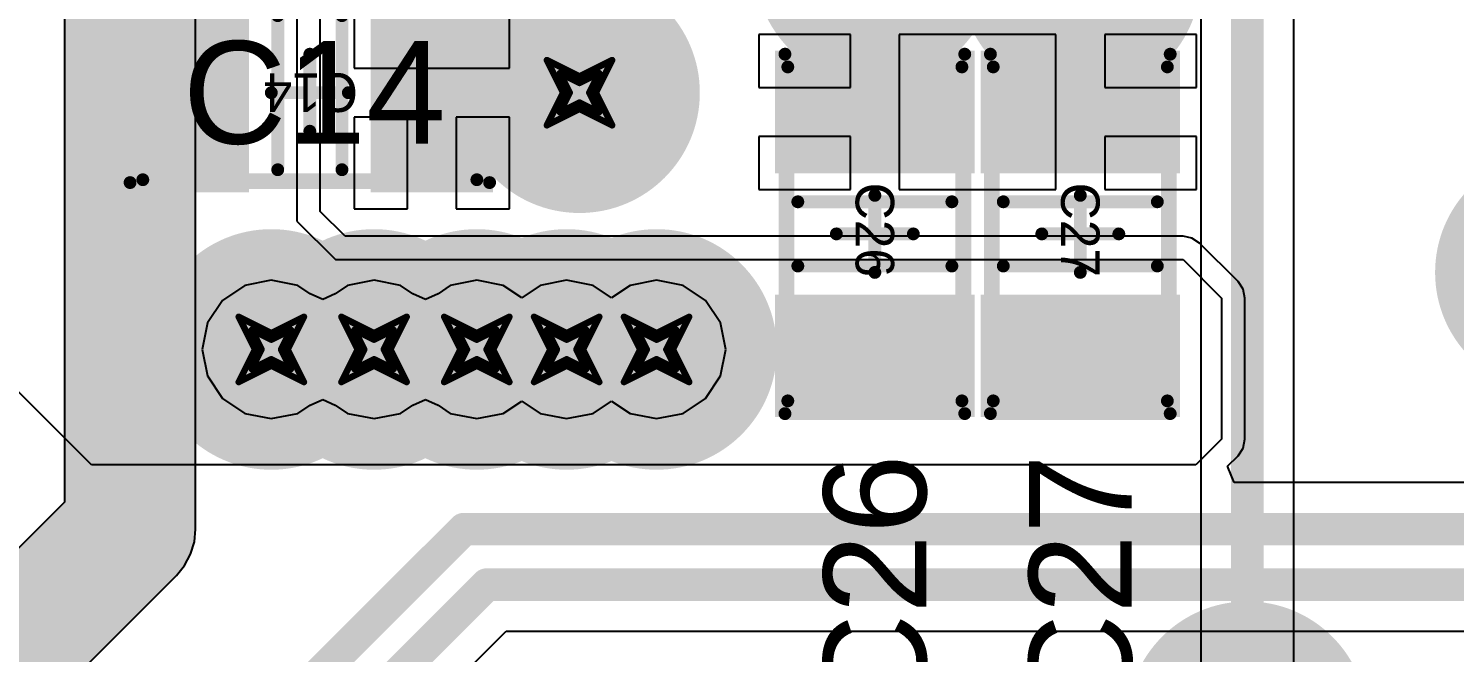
# Model space of a CAD drawing. Header units: millimetres. Extents: x -0.2 to 11.1, y -5.4 to 4.7.
# Drawn here: x 1.1657 to 1.6029, y 1.1 to 1.2913 of the extents above; entities that cross this region are included whole.
import ezdxf

# ---------------------------------------------------------------- set-up
doc = ezdxf.new("R2010")
doc.units = ezdxf.units.MM
doc.header["$MEASUREMENT"] = 0
for name, color, linetype in [('BottomLayer', 5, 'Continuous'), ('DrillDrawing', 1, 'Continuous'), ('InternalPlane1', 76, 'Continuous'), ('InternalPlane2', 16, 'Continuous'), ('Mechanical1', 6, 'Continuous'), ('Mechanical3', 76, 'Continuous'), ('Mechanical5', 56, 'Continuous'), ('TopLayer', 1, 'Continuous'), ('TopOverlay', 2, 'Continuous'), ('TopPaste', 8, 'Continuous'), ('TopSolder', 216, 'Continuous'), ('ViaHoleLayer', 16, 'Continuous')]:
    doc.layers.add(name, color=color, linetype=linetype)
doc.styles.add('Arial', font='arial.ttf', dxfattribs={"height": 0.2})

# ---------------------------------------------------------------- blocks, each defined once
blk = doc.blocks.new('C0805_CER_101')
at = {"layer": 'TopLayer'}
for points in [[(-0.02362, -0.02559), (-0.05118, -0.02559), (-0.05118, 0.02559), (-0.02362, 0.02559)], [(0.02362, 0.02559), (0.05118, 0.02559), (0.05118, -0.02559), (0.02362, -0.02559)]]:
    blk.add_hatch(color=1, dxfattribs=at).paths.add_polyline_path(points)
at = {"layer": 'TopPaste'}
for points in [[(-0.01862, -0.03059), (-0.05618, -0.03059), (-0.05618, 0.03059), (-0.01862, 0.03059)], [(0.01862, 0.03059), (0.05618, 0.03059), (0.05618, -0.03059), (0.01862, -0.03059)]]:
    blk.add_hatch(color=8, dxfattribs=at).paths.add_polyline_path(points)
at = {"layer": 'TopSolder'}
for points in [[(-0.02165, -0.02756), (-0.05315, -0.02756), (-0.05315, 0.02756), (-0.02165, 0.02756)], [(0.02165, 0.02756), (0.05315, 0.02756), (0.05315, -0.02756), (0.02165, -0.02756)]]:
    blk.add_hatch(color=216, dxfattribs=at).paths.add_polyline_path(points)
at = {"layer": 'Mechanical1', "const_width": 0.00394}
for points in [[(-0.05121, -0.02669), (-0.05121, 0.02669)], [(0.05121, 0.02669), (-0.05121, 0.02669)], [(0.05121, -0.02669), (0.05121, 0.02669)], [(0.05121, -0.02669), (-0.05121, -0.02669)]]:
    blk.add_lwpolyline(points, dxfattribs=at)
at = {"layer": 'Mechanical1', "const_width": 0.00197}
for points in [[(-0.05219, 0.02669, 1), (-0.05023, 0.02669, 1)], [(-0.05219, 0.02669, 1), (-0.05023, 0.02669, 1)], [(0.05023, 0.02669, 1), (0.05219, 0.02669, 1)], [(0.05023, 0.02669, 1), (0.05219, 0.02669, 1)], [(-0.05219, -0.02669, 1), (-0.05023, -0.02669, 1)], [(-0.05219, -0.02669, 1), (-0.05023, -0.02669, 1)], [(0.05023, -0.02669, 1), (0.05219, -0.02669, 1)], [(0.05023, -0.02669, 1), (0.05219, -0.02669, 1)]]:
    blk.add_lwpolyline(points, format="xyb", close=True, dxfattribs=at)
at = {"layer": 'Mechanical3', "const_width": 0.00394}
for points in [[(0.05512, 0.02756), (-0.05512, 0.02756)], [(-0.05512, -0.02756), (-0.05512, 0.02756)], [(0.05512, -0.02756), (0.05512, 0.02756)], [(0, -0.01181), (0, 0.01181)], [(0.01181, 0), (-0.01181, 0)], [(0.05512, -0.02756), (-0.05512, -0.02756)]]:
    blk.add_lwpolyline(points, dxfattribs=at)
at = {"layer": 'Mechanical3', "const_width": 0.00197}
for points in [[(-0.0561, 0.02756, 1), (-0.05413, 0.02756, 1)], [(-0.0561, 0.02756, 1), (-0.05413, 0.02756, 1)], [(0.05413, 0.02756, 1), (0.0561, 0.02756, 1)], [(0.05413, 0.02756, 1), (0.0561, 0.02756, 1)], [(-0.00098, 0.01181, 1), (0.00098, 0.01181, 1)], [(-0.0128, 0, 1), (-0.01083, 0, 1)], [(0.01083, 0, 1), (0.0128, 0, 1)], [(-0.00098, -0.01181, 1), (0.00098, -0.01181, 1)], [(-0.0561, -0.02756, 1), (-0.05413, -0.02756, 1)], [(-0.0561, -0.02756, 1), (-0.05413, -0.02756, 1)], [(0.05413, -0.02756, 1), (0.0561, -0.02756, 1)], [(0.05413, -0.02756, 1), (0.0561, -0.02756, 1)]]:
    blk.add_lwpolyline(points, format="xyb", close=True, dxfattribs=at)
at = {"layer": 'Mechanical5', "const_width": 0.00394}
for points in [[(0.05512, 0.02756), (-0.05512, 0.02756)], [(-0.05512, -0.02756), (-0.05512, 0.02756)], [(0.05512, -0.02756), (0.05512, 0.02756)], [(0.05512, -0.02756), (-0.05512, -0.02756)]]:
    blk.add_lwpolyline(points, dxfattribs=at)
at = {"layer": 'Mechanical5', "const_width": 0.00197}
for points in [[(-0.0561, 0.02756, 1), (-0.05413, 0.02756, 1)], [(-0.0561, 0.02756, 1), (-0.05413, 0.02756, 1)], [(0.05413, 0.02756, 1), (0.0561, 0.02756, 1)], [(0.05413, 0.02756, 1), (0.0561, 0.02756, 1)], [(-0.0561, -0.02756, 1), (-0.05413, -0.02756, 1)], [(-0.0561, -0.02756, 1), (-0.05413, -0.02756, 1)], [(0.05413, -0.02756, 1), (0.0561, -0.02756, 1)], [(0.05413, -0.02756, 1), (0.0561, -0.02756, 1)]]:
    blk.add_lwpolyline(points, format="xyb", close=True, dxfattribs=at)
at = {"layer": 'TopOverlay', "const_width": 0.00394}
for points in [[(-0.00984, -0.02362), (-0.00984, 0.02362)], [(0.00984, -0.02362), (0.00984, 0.02362)]]:
    blk.add_lwpolyline(points, dxfattribs=at)
at = {"layer": 'TopOverlay', "const_width": 0.00197}
for points in [[(-0.01083, 0.02362, 1), (-0.00886, 0.02362, 1)], [(0.00886, 0.02362, 1), (0.01083, 0.02362, 1)], [(-0.01083, -0.02362, 1), (-0.00886, -0.02362, 1)], [(0.00886, -0.02362, 1), (0.01083, -0.02362, 1)]]:
    blk.add_lwpolyline(points, format="xyb", close=True, dxfattribs=at)
at = {"layer": 'Mechanical5'}
blk.add_text('C27', height=0.011811, dxfattribs=at).set_placement((-0.01574, -0.0059))
blk = doc.blocks.new('C0805_CER_102')
at = {"layer": 'TopLayer'}
for points in [[(-0.02362, -0.02559), (-0.05118, -0.02559), (-0.05118, 0.02559), (-0.02362, 0.02559)], [(0.02362, 0.02559), (0.05118, 0.02559), (0.05118, -0.02559), (0.02362, -0.02559)]]:
    blk.add_hatch(color=1, dxfattribs=at).paths.add_polyline_path(points)
at = {"layer": 'TopPaste'}
for points in [[(-0.01862, -0.03059), (-0.05618, -0.03059), (-0.05618, 0.03059), (-0.01862, 0.03059)], [(0.01862, 0.03059), (0.05618, 0.03059), (0.05618, -0.03059), (0.01862, -0.03059)]]:
    blk.add_hatch(color=8, dxfattribs=at).paths.add_polyline_path(points)
at = {"layer": 'TopSolder'}
for points in [[(-0.02165, -0.02756), (-0.05315, -0.02756), (-0.05315, 0.02756), (-0.02165, 0.02756)], [(0.02165, 0.02756), (0.05315, 0.02756), (0.05315, -0.02756), (0.02165, -0.02756)]]:
    blk.add_hatch(color=216, dxfattribs=at).paths.add_polyline_path(points)
at = {"layer": 'Mechanical1', "const_width": 0.00394}
for points in [[(-0.05121, -0.02669), (-0.05121, 0.02669)], [(0.05121, 0.02669), (-0.05121, 0.02669)], [(0.05121, -0.02669), (0.05121, 0.02669)], [(0.05121, -0.02669), (-0.05121, -0.02669)]]:
    blk.add_lwpolyline(points, dxfattribs=at)
at = {"layer": 'Mechanical1', "const_width": 0.00197}
for points in [[(-0.05219, 0.02669, 1), (-0.05023, 0.02669, 1)], [(-0.05219, 0.02669, 1), (-0.05023, 0.02669, 1)], [(0.05023, 0.02669, 1), (0.05219, 0.02669, 1)], [(0.05023, 0.02669, 1), (0.05219, 0.02669, 1)], [(-0.05219, -0.02669, 1), (-0.05023, -0.02669, 1)], [(-0.05219, -0.02669, 1), (-0.05023, -0.02669, 1)], [(0.05023, -0.02669, 1), (0.05219, -0.02669, 1)], [(0.05023, -0.02669, 1), (0.05219, -0.02669, 1)]]:
    blk.add_lwpolyline(points, format="xyb", close=True, dxfattribs=at)
at = {"layer": 'Mechanical3', "const_width": 0.00394}
for points in [[(0.05512, 0.02756), (-0.05512, 0.02756)], [(-0.05512, -0.02756), (-0.05512, 0.02756)], [(0.05512, -0.02756), (0.05512, 0.02756)], [(0, -0.01181), (0, 0.01181)], [(0.01181, 0), (-0.01181, 0)], [(0.05512, -0.02756), (-0.05512, -0.02756)]]:
    blk.add_lwpolyline(points, dxfattribs=at)
at = {"layer": 'Mechanical3', "const_width": 0.00197}
for points in [[(-0.0561, 0.02756, 1), (-0.05413, 0.02756, 1)], [(-0.0561, 0.02756, 1), (-0.05413, 0.02756, 1)], [(0.05413, 0.02756, 1), (0.0561, 0.02756, 1)], [(0.05413, 0.02756, 1), (0.0561, 0.02756, 1)], [(-0.00098, 0.01181, 1), (0.00098, 0.01181, 1)], [(-0.0128, 0, 1), (-0.01083, 0, 1)], [(0.01083, 0, 1), (0.0128, 0, 1)], [(-0.00098, -0.01181, 1), (0.00098, -0.01181, 1)], [(-0.0561, -0.02756, 1), (-0.05413, -0.02756, 1)], [(-0.0561, -0.02756, 1), (-0.05413, -0.02756, 1)], [(0.05413, -0.02756, 1), (0.0561, -0.02756, 1)], [(0.05413, -0.02756, 1), (0.0561, -0.02756, 1)]]:
    blk.add_lwpolyline(points, format="xyb", close=True, dxfattribs=at)
at = {"layer": 'Mechanical5', "const_width": 0.00394}
for points in [[(0.05512, 0.02756), (-0.05512, 0.02756)], [(-0.05512, -0.02756), (-0.05512, 0.02756)], [(0.05512, -0.02756), (0.05512, 0.02756)], [(0.05512, -0.02756), (-0.05512, -0.02756)]]:
    blk.add_lwpolyline(points, dxfattribs=at)
at = {"layer": 'Mechanical5', "const_width": 0.00197}
for points in [[(-0.0561, 0.02756, 1), (-0.05413, 0.02756, 1)], [(-0.0561, 0.02756, 1), (-0.05413, 0.02756, 1)], [(0.05413, 0.02756, 1), (0.0561, 0.02756, 1)], [(0.05413, 0.02756, 1), (0.0561, 0.02756, 1)], [(-0.0561, -0.02756, 1), (-0.05413, -0.02756, 1)], [(-0.0561, -0.02756, 1), (-0.05413, -0.02756, 1)], [(0.05413, -0.02756, 1), (0.0561, -0.02756, 1)], [(0.05413, -0.02756, 1), (0.0561, -0.02756, 1)]]:
    blk.add_lwpolyline(points, format="xyb", close=True, dxfattribs=at)
at = {"layer": 'TopOverlay', "const_width": 0.00394}
for points in [[(-0.00984, -0.02362), (-0.00984, 0.02362)], [(0.00984, -0.02362), (0.00984, 0.02362)]]:
    blk.add_lwpolyline(points, dxfattribs=at)
at = {"layer": 'TopOverlay', "const_width": 0.00197}
for points in [[(-0.01083, 0.02362, 1), (-0.00886, 0.02362, 1)], [(0.00886, 0.02362, 1), (0.01083, 0.02362, 1)], [(-0.01083, -0.02362, 1), (-0.00886, -0.02362, 1)], [(0.00886, -0.02362, 1), (0.01083, -0.02362, 1)]]:
    blk.add_lwpolyline(points, format="xyb", close=True, dxfattribs=at)
at = {"layer": 'Mechanical5'}
blk.add_text('C26', height=0.011811, dxfattribs=at).set_placement((-0.01574, -0.0059))
blk = doc.blocks.new('C0805_CER_114')
at = {"layer": 'TopLayer'}
for points in [[(-0.02362, -0.02559), (-0.05118, -0.02559), (-0.05118, 0.02559), (-0.02362, 0.02559)], [(0.02362, 0.02559), (0.05118, 0.02559), (0.05118, -0.02559), (0.02362, -0.02559)]]:
    blk.add_hatch(color=1, dxfattribs=at).paths.add_polyline_path(points)
at = {"layer": 'TopPaste'}
for points in [[(-0.01862, -0.03059), (-0.05618, -0.03059), (-0.05618, 0.03059), (-0.01862, 0.03059)], [(0.01862, 0.03059), (0.05618, 0.03059), (0.05618, -0.03059), (0.01862, -0.03059)]]:
    blk.add_hatch(color=8, dxfattribs=at).paths.add_polyline_path(points)
at = {"layer": 'TopSolder'}
for points in [[(-0.02165, -0.02756), (-0.05315, -0.02756), (-0.05315, 0.02756), (-0.02165, 0.02756)], [(0.02165, 0.02756), (0.05315, 0.02756), (0.05315, -0.02756), (0.02165, -0.02756)]]:
    blk.add_hatch(color=216, dxfattribs=at).paths.add_polyline_path(points)
at = {"layer": 'Mechanical1', "const_width": 0.00394}
for points in [[(-0.05121, 0.02669), (-0.05121, -0.02669)], [(0.05121, 0.02669), (-0.05121, 0.02669)], [(0.05121, 0.02669), (0.05121, -0.02669)], [(0.05121, -0.02669), (-0.05121, -0.02669)]]:
    blk.add_lwpolyline(points, dxfattribs=at)
at = {"layer": 'Mechanical1', "const_width": 0.00197}
for points in [[(-0.05219, 0.02669, 1), (-0.05023, 0.02669, 1)], [(-0.05219, 0.02669, 1), (-0.05023, 0.02669, 1)], [(0.05023, 0.02669, 1), (0.05219, 0.02669, 1)], [(0.05023, 0.02669, 1), (0.05219, 0.02669, 1)], [(-0.05219, -0.02669, 1), (-0.05023, -0.02669, 1)], [(-0.05219, -0.02669, 1), (-0.05023, -0.02669, 1)], [(0.05023, -0.02669, 1), (0.05219, -0.02669, 1)], [(0.05023, -0.02669, 1), (0.05219, -0.02669, 1)]]:
    blk.add_lwpolyline(points, format="xyb", close=True, dxfattribs=at)
at = {"layer": 'Mechanical3', "const_width": 0.00394}
for points in [[(0.05512, 0.02756), (-0.05512, 0.02756)], [(-0.05512, 0.02756), (-0.05512, -0.02756)], [(0.05512, 0.02756), (0.05512, -0.02756)], [(0, 0.01181), (0, -0.01181)], [(0.01181, 0), (-0.01181, 0)], [(0.05512, -0.02756), (-0.05512, -0.02756)]]:
    blk.add_lwpolyline(points, dxfattribs=at)
at = {"layer": 'Mechanical3', "const_width": 0.00197}
for points in [[(-0.0561, 0.02756, 1), (-0.05413, 0.02756, 1)], [(-0.0561, 0.02756, 1), (-0.05413, 0.02756, 1)], [(0.05413, 0.02756, 1), (0.0561, 0.02756, 1)], [(0.05413, 0.02756, 1), (0.0561, 0.02756, 1)], [(-0.00098, 0.01181, 1), (0.00098, 0.01181, 1)], [(-0.0128, 0, 1), (-0.01083, 0, 1)], [(0.01083, 0, 1), (0.0128, 0, 1)], [(-0.00098, -0.01181, 1), (0.00098, -0.01181, 1)], [(-0.0561, -0.02756, 1), (-0.05413, -0.02756, 1)], [(-0.0561, -0.02756, 1), (-0.05413, -0.02756, 1)], [(0.05413, -0.02756, 1), (0.0561, -0.02756, 1)], [(0.05413, -0.02756, 1), (0.0561, -0.02756, 1)]]:
    blk.add_lwpolyline(points, format="xyb", close=True, dxfattribs=at)
at = {"layer": 'Mechanical5', "const_width": 0.00394}
for points in [[(0.05512, 0.02756), (-0.05512, 0.02756)], [(-0.05512, 0.02756), (-0.05512, -0.02756)], [(0.05512, 0.02756), (0.05512, -0.02756)], [(0.05512, -0.02756), (-0.05512, -0.02756)]]:
    blk.add_lwpolyline(points, dxfattribs=at)
at = {"layer": 'Mechanical5', "const_width": 0.00197}
for points in [[(-0.0561, 0.02756, 1), (-0.05413, 0.02756, 1)], [(-0.0561, 0.02756, 1), (-0.05413, 0.02756, 1)], [(0.05413, 0.02756, 1), (0.0561, 0.02756, 1)], [(0.05413, 0.02756, 1), (0.0561, 0.02756, 1)], [(-0.0561, -0.02756, 1), (-0.05413, -0.02756, 1)], [(-0.0561, -0.02756, 1), (-0.05413, -0.02756, 1)], [(0.05413, -0.02756, 1), (0.0561, -0.02756, 1)], [(0.05413, -0.02756, 1), (0.0561, -0.02756, 1)]]:
    blk.add_lwpolyline(points, format="xyb", close=True, dxfattribs=at)
at = {"layer": 'TopOverlay', "const_width": 0.00394}
for points in [[(-0.00984, 0.02362), (-0.00984, -0.02362)], [(0.00984, 0.02362), (0.00984, -0.02362)]]:
    blk.add_lwpolyline(points, dxfattribs=at)
at = {"layer": 'TopOverlay', "const_width": 0.00197}
for points in [[(-0.01083, 0.02362, 1), (-0.00886, 0.02362, 1)], [(0.00886, 0.02362, 1), (0.01083, 0.02362, 1)], [(-0.01083, -0.02362, 1), (-0.00886, -0.02362, 1)], [(0.00886, -0.02362, 1), (0.01083, -0.02362, 1)]]:
    blk.add_lwpolyline(points, format="xyb", close=True, dxfattribs=at)
at = {"layer": 'Mechanical5'}
blk.add_text('C14', height=0.011811, dxfattribs=at).set_placement((-0.01476, -0.0059))

msp = doc.modelspace()

# ---------------------------------------------------------------- hatches: boundary and pattern name
at = {"layer": 'BottomLayer'}
h = msp.add_hatch(color=5, dxfattribs=at)
edge = h.paths.add_edge_path()
edge.add_arc((1.33465, 1.27165), 0.01181, 0, 360)
h = msp.add_hatch(color=5, dxfattribs=at)
edge = h.paths.add_edge_path()
edge.add_arc((1.24016, 1.19291), 0.01181, 0, 360)
h = msp.add_hatch(color=5, dxfattribs=at)
edge = h.paths.add_edge_path()
edge.add_arc((1.27165, 1.19291), 0.01181, 0, 360)
h = msp.add_hatch(color=5, dxfattribs=at)
edge = h.paths.add_edge_path()
edge.add_arc((1.30315, 1.19291), 0.01181, 0, 360)
h = msp.add_hatch(color=5, dxfattribs=at)
edge = h.paths.add_edge_path()
edge.add_arc((1.33071, 1.19291), 0.01181, 0, 360)
h = msp.add_hatch(color=5, dxfattribs=at)
edge = h.paths.add_edge_path()
edge.add_arc((1.35827, 1.19291), 0.01181, 0, 360)
at = {"layer": 'InternalPlane1'}
h = msp.add_hatch(color=76, dxfattribs=at)
edge = h.paths.add_edge_path()
edge.add_arc((1.24016, 1.19291), 0.03689, 0, 360)
h = msp.add_hatch(color=76, dxfattribs=at)
edge = h.paths.add_edge_path()
edge.add_arc((1.27165, 1.19291), 0.03689, 0, 360)
h = msp.add_hatch(color=76, dxfattribs=at)
edge = h.paths.add_edge_path()
edge.add_arc((1.30315, 1.19291), 0.03689, 0, 360)
h = msp.add_hatch(color=76, dxfattribs=at)
edge = h.paths.add_edge_path()
edge.add_arc((1.33071, 1.19291), 0.03689, 0, 360)
h = msp.add_hatch(color=76, dxfattribs=at)
edge = h.paths.add_edge_path()
edge.add_arc((1.35827, 1.19291), 0.03689, 0, 360)
h = msp.add_hatch(color=76, dxfattribs=at)
edge = h.paths.add_edge_path()
edge.add_arc((1.53937, 1.07874), 0.03689, 0, 360)
at = {"layer": 'InternalPlane2'}
h = msp.add_hatch(color=16, dxfattribs=at)
edge = h.paths.add_edge_path()
edge.add_arc((1.4252, 1.31102), 0.03689, 0, 360)
h = msp.add_hatch(color=16, dxfattribs=at)
edge = h.paths.add_edge_path()
edge.add_arc((1.48819, 1.30709), 0.03689, 0, 360)
h = msp.add_hatch(color=16, dxfattribs=at)
edge = h.paths.add_edge_path()
edge.add_arc((1.33465, 1.27165), 0.03689, 0, 360)
h = msp.add_hatch(color=16, dxfattribs=at)
edge = h.paths.add_edge_path()
edge.add_arc((1.63386, 1.21654), 0.03689, 0, 360)
h = msp.add_hatch(color=16, dxfattribs=at)
edge = h.paths.add_edge_path()
edge.add_arc((1.53937, 1.07874), 0.03689, 0, 360)
at = {"layer": 'TopLayer'}
h = msp.add_hatch(color=1, dxfattribs=at)
edge = h.paths.add_edge_path()
edge.add_arc((1.33465, 1.27165), 0.01181, 0, 360)
h = msp.add_hatch(color=1, dxfattribs=at)
edge = h.paths.add_edge_path()
edge.add_arc((1.24016, 1.19291), 0.01181, 0, 360)
h = msp.add_hatch(color=1, dxfattribs=at)
edge = h.paths.add_edge_path()
edge.add_arc((1.27165, 1.19291), 0.01181, 0, 360)
h = msp.add_hatch(color=1, dxfattribs=at)
edge = h.paths.add_edge_path()
edge.add_arc((1.30315, 1.19291), 0.01181, 0, 360)
h = msp.add_hatch(color=1, dxfattribs=at)
edge = h.paths.add_edge_path()
edge.add_arc((1.33071, 1.19291), 0.01181, 0, 360)
h = msp.add_hatch(color=1, dxfattribs=at)
edge = h.paths.add_edge_path()
edge.add_arc((1.35827, 1.19291), 0.01181, 0, 360)
at = {"layer": 'ViaHoleLayer'}
h = msp.add_hatch(color=16, dxfattribs=at)
edge = h.paths.add_edge_path()
edge.add_arc((1.33465, 1.27165), 0.00689, 0, 360)
h = msp.add_hatch(color=16, dxfattribs=at)
edge = h.paths.add_edge_path()
edge.add_arc((1.24016, 1.19291), 0.00689, 0, 360)
h = msp.add_hatch(color=16, dxfattribs=at)
edge = h.paths.add_edge_path()
edge.add_arc((1.27165, 1.19291), 0.00689, 0, 360)
h = msp.add_hatch(color=16, dxfattribs=at)
edge = h.paths.add_edge_path()
edge.add_arc((1.30315, 1.19291), 0.00689, 0, 360)
h = msp.add_hatch(color=16, dxfattribs=at)
edge = h.paths.add_edge_path()
edge.add_arc((1.33071, 1.19291), 0.00689, 0, 360)
h = msp.add_hatch(color=16, dxfattribs=at)
edge = h.paths.add_edge_path()
edge.add_arc((1.35827, 1.19291), 0.00689, 0, 360)

# ---------------------------------------------------------------- linework, layer by layer
at = {"layer": 'BottomLayer'}
for p, q in [((1.5251, 1.51968), (1.5251, 1.09423)), ((1.55364, 1.09423), (1.55364, 1.51377)), ((1.23204, 1.21252), (1.22515, 1.20792)), ((1.24016, 1.21413), (1.23204, 1.21252)), ((1.24828, 1.21252), (1.24016, 1.21413)), ((1.25203, 1.21001), (1.24828, 1.21252)), ((1.26353, 1.21252), (1.25978, 1.21001)), ((1.27165, 1.21413), (1.26353, 1.21252)), ((1.27977, 1.21252), (1.27165, 1.21413)), ((1.28353, 1.21001), (1.27977, 1.21252)), ((1.29503, 1.21252), (1.29127, 1.21001)), ((1.30315, 1.21413), (1.29503, 1.21252)), ((1.31127, 1.21252), (1.30315, 1.21413)), ((1.31693, 1.20874), (1.31127, 1.21252)), ((1.32259, 1.21252), (1.31693, 1.20874)), ((1.33071, 1.21413), (1.32259, 1.21252)), ((1.33883, 1.21252), (1.33071, 1.21413)), ((1.34449, 1.20874), (1.33883, 1.21252)), ((1.35015, 1.21252), (1.34449, 1.20874)), ((1.35827, 1.21413), (1.35015, 1.21252)), ((1.36639, 1.21252), (1.35827, 1.21413)), ((1.37327, 1.20792), (1.36639, 1.21252)), ((1.22515, 1.20792), (1.22055, 1.20103)), ((1.25591, 1.20825), (1.25203, 1.21001)), ((1.25978, 1.21001), (1.25591, 1.20825)), ((1.2874, 1.20825), (1.28353, 1.21001)), ((1.29127, 1.21001), (1.2874, 1.20825)), ((1.37787, 1.20103), (1.37327, 1.20792)), ((1.22055, 1.20103), (1.21894, 1.19291)), ((1.37949, 1.19291), (1.37787, 1.20103)), ((1.21894, 1.19291), (1.22055, 1.18479)), ((1.37787, 1.18479), (1.37949, 1.19291)), ((1.22055, 1.18479), (1.22515, 1.17791)), ((1.37327, 1.17791), (1.37787, 1.18479)), ((1.22515, 1.17791), (1.23204, 1.17331)), ((1.25203, 1.17582), (1.25591, 1.17757)), ((1.25591, 1.17757), (1.25978, 1.17582)), ((1.28353, 1.17582), (1.2874, 1.17757)), ((1.2874, 1.17757), (1.29127, 1.17582)), ((1.31127, 1.17331), (1.31693, 1.17709)), ((1.31693, 1.17709), (1.32259, 1.17331)), ((1.33883, 1.17331), (1.34449, 1.17709)), ((1.34449, 1.17709), (1.35015, 1.17331)), ((1.36639, 1.17331), (1.37327, 1.17791)), ((1.23204, 1.17331), (1.24016, 1.17169)), ((1.24016, 1.17169), (1.24828, 1.17331)), ((1.24828, 1.17331), (1.25203, 1.17582)), ((1.25978, 1.17582), (1.26353, 1.17331)), ((1.26353, 1.17331), (1.27165, 1.17169)), ((1.27165, 1.17169), (1.27977, 1.17331)), ((1.27977, 1.17331), (1.28353, 1.17582)), ((1.29127, 1.17582), (1.29503, 1.17331)), ((1.29503, 1.17331), (1.30315, 1.17169)), ((1.30315, 1.17169), (1.31127, 1.17331)), ((1.32259, 1.17331), (1.33071, 1.17169)), ((1.33071, 1.17169), (1.33883, 1.17331)), ((1.35015, 1.17331), (1.35827, 1.17169)), ((1.35827, 1.17169), (1.36639, 1.17331))]:
    msp.add_line(p, q, dxfattribs=at)
at = {"layer": 'BottomLayer', "const_width": 0.01}
msp.add_lwpolyline([(1.53937, 1.07874), (1.53937, 1.51969)], dxfattribs=at)
at = {"layer": 'DrillDrawing', "const_width": 0.002}
for points in [[(1.32465, 1.28165), (1.33465, 1.27665)], [(1.32465, 1.28165), (1.32965, 1.27165)], [(1.33465, 1.27665), (1.34465, 1.28165)], [(1.33965, 1.27165), (1.34465, 1.28165)], [(1.32865, 1.27765), (1.33465, 1.27465)], [(1.32865, 1.27765), (1.33165, 1.27165)], [(1.33465, 1.27465), (1.34065, 1.27765)], [(1.33765, 1.27165), (1.34065, 1.27765)], [(1.32465, 1.26165), (1.32965, 1.27165)], [(1.32865, 1.26565), (1.33165, 1.27165)], [(1.33765, 1.27165), (1.34065, 1.26565)], [(1.33965, 1.27165), (1.34465, 1.26165)], [(1.32865, 1.26565), (1.33465, 1.26865)], [(1.33465, 1.26865), (1.34065, 1.26565)], [(1.32465, 1.26165), (1.33465, 1.26665)], [(1.33465, 1.26665), (1.34465, 1.26165)], [(1.23016, 1.20291), (1.24016, 1.19791)], [(1.23016, 1.20291), (1.23516, 1.19291)], [(1.24016, 1.19791), (1.25016, 1.20291)], [(1.24516, 1.19291), (1.25016, 1.20291)], [(1.26165, 1.20291), (1.27165, 1.19791)], [(1.26165, 1.20291), (1.26665, 1.19291)], [(1.27165, 1.19791), (1.28165, 1.20291)], [(1.27665, 1.19291), (1.28165, 1.20291)], [(1.29315, 1.20291), (1.30315, 1.19791)], [(1.29315, 1.20291), (1.29815, 1.19291)], [(1.30315, 1.19791), (1.31315, 1.20291)], [(1.30815, 1.19291), (1.31315, 1.20291)], [(1.32071, 1.20291), (1.33071, 1.19791)], [(1.32071, 1.20291), (1.32571, 1.19291)], [(1.33071, 1.19791), (1.34071, 1.20291)], [(1.33571, 1.19291), (1.34071, 1.20291)], [(1.34827, 1.20291), (1.35827, 1.19791)], [(1.34827, 1.20291), (1.35327, 1.19291)], [(1.35827, 1.19791), (1.36827, 1.20291)], [(1.36327, 1.19291), (1.36827, 1.20291)], [(1.23416, 1.19891), (1.24016, 1.19591)], [(1.23416, 1.19891), (1.23716, 1.19291)], [(1.24016, 1.19591), (1.24616, 1.19891)], [(1.24316, 1.19291), (1.24616, 1.19891)], [(1.26565, 1.19891), (1.27165, 1.19591)], [(1.26565, 1.19891), (1.26865, 1.19291)], [(1.27165, 1.19591), (1.27765, 1.19891)], [(1.27465, 1.19291), (1.27765, 1.19891)], [(1.29715, 1.19891), (1.30315, 1.19591)], [(1.29715, 1.19891), (1.30015, 1.19291)], [(1.30315, 1.19591), (1.30915, 1.19891)], [(1.30615, 1.19291), (1.30915, 1.19891)], [(1.32471, 1.19891), (1.33071, 1.19591)], [(1.32471, 1.19891), (1.32771, 1.19291)], [(1.33071, 1.19591), (1.33671, 1.19891)], [(1.33371, 1.19291), (1.33671, 1.19891)], [(1.35227, 1.19891), (1.35827, 1.19591)], [(1.35227, 1.19891), (1.35527, 1.19291)], [(1.35827, 1.19591), (1.36427, 1.19891)], [(1.36127, 1.19291), (1.36427, 1.19891)], [(1.23016, 1.18291), (1.23516, 1.19291)], [(1.23416, 1.18691), (1.23716, 1.19291)], [(1.24316, 1.19291), (1.24616, 1.18691)], [(1.24516, 1.19291), (1.25016, 1.18291)], [(1.26165, 1.18291), (1.26665, 1.19291)], [(1.26565, 1.18691), (1.26865, 1.19291)], [(1.27465, 1.19291), (1.27765, 1.18691)], [(1.27665, 1.19291), (1.28165, 1.18291)], [(1.29315, 1.18291), (1.29815, 1.19291)], [(1.29715, 1.18691), (1.30015, 1.19291)], [(1.30615, 1.19291), (1.30915, 1.18691)], [(1.30815, 1.19291), (1.31315, 1.18291)], [(1.32071, 1.18291), (1.32571, 1.19291)], [(1.32471, 1.18691), (1.32771, 1.19291)], [(1.33371, 1.19291), (1.33671, 1.18691)], [(1.33571, 1.19291), (1.34071, 1.18291)], [(1.34827, 1.18291), (1.35327, 1.19291)], [(1.35227, 1.18691), (1.35527, 1.19291)], [(1.36127, 1.19291), (1.36427, 1.18691)], [(1.36327, 1.19291), (1.36827, 1.18291)], [(1.23416, 1.18691), (1.24016, 1.18991)], [(1.24016, 1.18991), (1.24616, 1.18691)], [(1.26565, 1.18691), (1.27165, 1.18991)], [(1.27165, 1.18991), (1.27765, 1.18691)], [(1.29715, 1.18691), (1.30315, 1.18991)], [(1.30315, 1.18991), (1.30915, 1.18691)], [(1.32471, 1.18691), (1.33071, 1.18991)], [(1.33071, 1.18991), (1.33671, 1.18691)], [(1.35227, 1.18691), (1.35827, 1.18991)], [(1.35827, 1.18991), (1.36427, 1.18691)], [(1.23016, 1.18291), (1.24016, 1.18791)], [(1.24016, 1.18791), (1.25016, 1.18291)], [(1.26165, 1.18291), (1.27165, 1.18791)], [(1.27165, 1.18791), (1.28165, 1.18291)], [(1.29315, 1.18291), (1.30315, 1.18791)], [(1.30315, 1.18791), (1.31315, 1.18291)], [(1.32071, 1.18291), (1.33071, 1.18791)], [(1.33071, 1.18791), (1.34071, 1.18291)], [(1.34827, 1.18291), (1.35827, 1.18791)], [(1.35827, 1.18791), (1.36827, 1.18291)]]:
    msp.add_lwpolyline(points, dxfattribs=at)
at = {"layer": 'DrillDrawing', "const_width": 0.001}
for points in [[(1.32415, 1.28165, 1), (1.32515, 1.28165, 1)], [(1.32415, 1.28165, 1), (1.32515, 1.28165, 1)], [(1.34415, 1.28165, 1), (1.34515, 1.28165, 1)], [(1.34415, 1.28165, 1), (1.34515, 1.28165, 1)], [(1.32815, 1.27765, 1), (1.32915, 1.27765, 1)], [(1.32815, 1.27765, 1), (1.32915, 1.27765, 1)], [(1.33415, 1.27665, 1), (1.33515, 1.27665, 1)], [(1.33415, 1.27665, 1), (1.33515, 1.27665, 1)], [(1.34015, 1.27765, 1), (1.34115, 1.27765, 1)], [(1.34015, 1.27765, 1), (1.34115, 1.27765, 1)], [(1.32915, 1.27165, 1), (1.33015, 1.27165, 1)], [(1.32915, 1.27165, 1), (1.33015, 1.27165, 1)], [(1.33115, 1.27165, 1), (1.33215, 1.27165, 1)], [(1.33115, 1.27165, 1), (1.33215, 1.27165, 1)], [(1.33415, 1.27465, 1), (1.33515, 1.27465, 1)], [(1.33415, 1.27465, 1), (1.33515, 1.27465, 1)], [(1.33715, 1.27165, 1), (1.33815, 1.27165, 1)], [(1.33715, 1.27165, 1), (1.33815, 1.27165, 1)], [(1.33915, 1.27165, 1), (1.34015, 1.27165, 1)], [(1.33915, 1.27165, 1), (1.34015, 1.27165, 1)], [(1.33415, 1.26865, 1), (1.33515, 1.26865, 1)], [(1.33415, 1.26865, 1), (1.33515, 1.26865, 1)], [(1.32815, 1.26565, 1), (1.32915, 1.26565, 1)], [(1.32815, 1.26565, 1), (1.32915, 1.26565, 1)], [(1.33415, 1.26665, 1), (1.33515, 1.26665, 1)], [(1.33415, 1.26665, 1), (1.33515, 1.26665, 1)], [(1.34015, 1.26565, 1), (1.34115, 1.26565, 1)], [(1.34015, 1.26565, 1), (1.34115, 1.26565, 1)], [(1.32415, 1.26165, 1), (1.32515, 1.26165, 1)], [(1.32415, 1.26165, 1), (1.32515, 1.26165, 1)], [(1.34415, 1.26165, 1), (1.34515, 1.26165, 1)], [(1.34415, 1.26165, 1), (1.34515, 1.26165, 1)], [(1.22966, 1.20291, 1), (1.23066, 1.20291, 1)], [(1.22966, 1.20291, 1), (1.23066, 1.20291, 1)], [(1.24966, 1.20291, 1), (1.25066, 1.20291, 1)], [(1.24966, 1.20291, 1), (1.25066, 1.20291, 1)], [(1.26115, 1.20291, 1), (1.26215, 1.20291, 1)], [(1.26115, 1.20291, 1), (1.26215, 1.20291, 1)], [(1.28115, 1.20291, 1), (1.28215, 1.20291, 1)], [(1.28115, 1.20291, 1), (1.28215, 1.20291, 1)], [(1.29265, 1.20291, 1), (1.29365, 1.20291, 1)], [(1.29265, 1.20291, 1), (1.29365, 1.20291, 1)], [(1.31265, 1.20291, 1), (1.31365, 1.20291, 1)], [(1.31265, 1.20291, 1), (1.31365, 1.20291, 1)], [(1.32021, 1.20291, 1), (1.32121, 1.20291, 1)], [(1.32021, 1.20291, 1), (1.32121, 1.20291, 1)], [(1.34021, 1.20291, 1), (1.34121, 1.20291, 1)], [(1.34021, 1.20291, 1), (1.34121, 1.20291, 1)], [(1.34777, 1.20291, 1), (1.34877, 1.20291, 1)], [(1.34777, 1.20291, 1), (1.34877, 1.20291, 1)], [(1.36777, 1.20291, 1), (1.36877, 1.20291, 1)], [(1.36777, 1.20291, 1), (1.36877, 1.20291, 1)], [(1.23366, 1.19891, 1), (1.23466, 1.19891, 1)], [(1.23366, 1.19891, 1), (1.23466, 1.19891, 1)], [(1.23966, 1.19791, 1), (1.24066, 1.19791, 1)], [(1.23966, 1.19791, 1), (1.24066, 1.19791, 1)], [(1.24566, 1.19891, 1), (1.24666, 1.19891, 1)], [(1.24566, 1.19891, 1), (1.24666, 1.19891, 1)], [(1.26515, 1.19891, 1), (1.26615, 1.19891, 1)], [(1.26515, 1.19891, 1), (1.26615, 1.19891, 1)], [(1.27115, 1.19791, 1), (1.27215, 1.19791, 1)], [(1.27115, 1.19791, 1), (1.27215, 1.19791, 1)], [(1.27715, 1.19891, 1), (1.27815, 1.19891, 1)], [(1.27715, 1.19891, 1), (1.27815, 1.19891, 1)], [(1.29665, 1.19891, 1), (1.29765, 1.19891, 1)], [(1.29665, 1.19891, 1), (1.29765, 1.19891, 1)], [(1.30265, 1.19791, 1), (1.30365, 1.19791, 1)], [(1.30265, 1.19791, 1), (1.30365, 1.19791, 1)], [(1.30865, 1.19891, 1), (1.30965, 1.19891, 1)], [(1.30865, 1.19891, 1), (1.30965, 1.19891, 1)], [(1.32421, 1.19891, 1), (1.32521, 1.19891, 1)], [(1.32421, 1.19891, 1), (1.32521, 1.19891, 1)], [(1.33021, 1.19791, 1), (1.33121, 1.19791, 1)], [(1.33021, 1.19791, 1), (1.33121, 1.19791, 1)], [(1.33621, 1.19891, 1), (1.33721, 1.19891, 1)], [(1.33621, 1.19891, 1), (1.33721, 1.19891, 1)], [(1.35177, 1.19891, 1), (1.35277, 1.19891, 1)], [(1.35177, 1.19891, 1), (1.35277, 1.19891, 1)], [(1.35777, 1.19791, 1), (1.35877, 1.19791, 1)], [(1.35777, 1.19791, 1), (1.35877, 1.19791, 1)], [(1.36377, 1.19891, 1), (1.36477, 1.19891, 1)], [(1.36377, 1.19891, 1), (1.36477, 1.19891, 1)], [(1.23466, 1.19291, 1), (1.23566, 1.19291, 1)], [(1.23466, 1.19291, 1), (1.23566, 1.19291, 1)], [(1.23666, 1.19291, 1), (1.23766, 1.19291, 1)], [(1.23666, 1.19291, 1), (1.23766, 1.19291, 1)], [(1.23966, 1.19591, 1), (1.24066, 1.19591, 1)], [(1.23966, 1.19591, 1), (1.24066, 1.19591, 1)], [(1.24266, 1.19291, 1), (1.24366, 1.19291, 1)], [(1.24266, 1.19291, 1), (1.24366, 1.19291, 1)], [(1.24466, 1.19291, 1), (1.24566, 1.19291, 1)], [(1.24466, 1.19291, 1), (1.24566, 1.19291, 1)], [(1.26615, 1.19291, 1), (1.26715, 1.19291, 1)], [(1.26615, 1.19291, 1), (1.26715, 1.19291, 1)], [(1.26815, 1.19291, 1), (1.26915, 1.19291, 1)], [(1.26815, 1.19291, 1), (1.26915, 1.19291, 1)], [(1.27115, 1.19591, 1), (1.27215, 1.19591, 1)], [(1.27115, 1.19591, 1), (1.27215, 1.19591, 1)], [(1.27415, 1.19291, 1), (1.27515, 1.19291, 1)], [(1.27415, 1.19291, 1), (1.27515, 1.19291, 1)], [(1.27615, 1.19291, 1), (1.27715, 1.19291, 1)], [(1.27615, 1.19291, 1), (1.27715, 1.19291, 1)], [(1.29765, 1.19291, 1), (1.29865, 1.19291, 1)], [(1.29765, 1.19291, 1), (1.29865, 1.19291, 1)], [(1.29965, 1.19291, 1), (1.30065, 1.19291, 1)], [(1.29965, 1.19291, 1), (1.30065, 1.19291, 1)], [(1.30265, 1.19591, 1), (1.30365, 1.19591, 1)], [(1.30265, 1.19591, 1), (1.30365, 1.19591, 1)], [(1.30565, 1.19291, 1), (1.30665, 1.19291, 1)], [(1.30565, 1.19291, 1), (1.30665, 1.19291, 1)], [(1.30765, 1.19291, 1), (1.30865, 1.19291, 1)], [(1.30765, 1.19291, 1), (1.30865, 1.19291, 1)], [(1.32521, 1.19291, 1), (1.32621, 1.19291, 1)], [(1.32521, 1.19291, 1), (1.32621, 1.19291, 1)], [(1.32721, 1.19291, 1), (1.32821, 1.19291, 1)], [(1.32721, 1.19291, 1), (1.32821, 1.19291, 1)], [(1.33021, 1.19591, 1), (1.33121, 1.19591, 1)], [(1.33021, 1.19591, 1), (1.33121, 1.19591, 1)], [(1.33321, 1.19291, 1), (1.33421, 1.19291, 1)], [(1.33321, 1.19291, 1), (1.33421, 1.19291, 1)], [(1.33521, 1.19291, 1), (1.33621, 1.19291, 1)], [(1.33521, 1.19291, 1), (1.33621, 1.19291, 1)], [(1.35277, 1.19291, 1), (1.35377, 1.19291, 1)], [(1.35277, 1.19291, 1), (1.35377, 1.19291, 1)], [(1.35477, 1.19291, 1), (1.35577, 1.19291, 1)], [(1.35477, 1.19291, 1), (1.35577, 1.19291, 1)], [(1.35777, 1.19591, 1), (1.35877, 1.19591, 1)], [(1.35777, 1.19591, 1), (1.35877, 1.19591, 1)], [(1.36077, 1.19291, 1), (1.36177, 1.19291, 1)], [(1.36077, 1.19291, 1), (1.36177, 1.19291, 1)], [(1.36277, 1.19291, 1), (1.36377, 1.19291, 1)], [(1.36277, 1.19291, 1), (1.36377, 1.19291, 1)], [(1.23966, 1.18991, 1), (1.24066, 1.18991, 1)], [(1.23966, 1.18991, 1), (1.24066, 1.18991, 1)], [(1.27115, 1.18991, 1), (1.27215, 1.18991, 1)], [(1.27115, 1.18991, 1), (1.27215, 1.18991, 1)], [(1.30265, 1.18991, 1), (1.30365, 1.18991, 1)], [(1.30265, 1.18991, 1), (1.30365, 1.18991, 1)], [(1.33021, 1.18991, 1), (1.33121, 1.18991, 1)], [(1.33021, 1.18991, 1), (1.33121, 1.18991, 1)], [(1.35777, 1.18991, 1), (1.35877, 1.18991, 1)], [(1.35777, 1.18991, 1), (1.35877, 1.18991, 1)], [(1.23366, 1.18691, 1), (1.23466, 1.18691, 1)], [(1.23366, 1.18691, 1), (1.23466, 1.18691, 1)], [(1.23966, 1.18791, 1), (1.24066, 1.18791, 1)], [(1.23966, 1.18791, 1), (1.24066, 1.18791, 1)], [(1.24566, 1.18691, 1), (1.24666, 1.18691, 1)], [(1.24566, 1.18691, 1), (1.24666, 1.18691, 1)], [(1.26515, 1.18691, 1), (1.26615, 1.18691, 1)], [(1.26515, 1.18691, 1), (1.26615, 1.18691, 1)], [(1.27115, 1.18791, 1), (1.27215, 1.18791, 1)], [(1.27115, 1.18791, 1), (1.27215, 1.18791, 1)], [(1.27715, 1.18691, 1), (1.27815, 1.18691, 1)], [(1.27715, 1.18691, 1), (1.27815, 1.18691, 1)], [(1.29665, 1.18691, 1), (1.29765, 1.18691, 1)], [(1.29665, 1.18691, 1), (1.29765, 1.18691, 1)], [(1.30265, 1.18791, 1), (1.30365, 1.18791, 1)], [(1.30265, 1.18791, 1), (1.30365, 1.18791, 1)], [(1.30865, 1.18691, 1), (1.30965, 1.18691, 1)], [(1.30865, 1.18691, 1), (1.30965, 1.18691, 1)], [(1.32421, 1.18691, 1), (1.32521, 1.18691, 1)], [(1.32421, 1.18691, 1), (1.32521, 1.18691, 1)], [(1.33021, 1.18791, 1), (1.33121, 1.18791, 1)], [(1.33021, 1.18791, 1), (1.33121, 1.18791, 1)], [(1.33621, 1.18691, 1), (1.33721, 1.18691, 1)], [(1.33621, 1.18691, 1), (1.33721, 1.18691, 1)], [(1.35177, 1.18691, 1), (1.35277, 1.18691, 1)], [(1.35177, 1.18691, 1), (1.35277, 1.18691, 1)], [(1.35777, 1.18791, 1), (1.35877, 1.18791, 1)], [(1.35777, 1.18791, 1), (1.35877, 1.18791, 1)], [(1.36377, 1.18691, 1), (1.36477, 1.18691, 1)], [(1.36377, 1.18691, 1), (1.36477, 1.18691, 1)], [(1.22966, 1.18291, 1), (1.23066, 1.18291, 1)], [(1.22966, 1.18291, 1), (1.23066, 1.18291, 1)], [(1.24966, 1.18291, 1), (1.25066, 1.18291, 1)], [(1.24966, 1.18291, 1), (1.25066, 1.18291, 1)], [(1.26115, 1.18291, 1), (1.26215, 1.18291, 1)], [(1.26115, 1.18291, 1), (1.26215, 1.18291, 1)], [(1.28115, 1.18291, 1), (1.28215, 1.18291, 1)], [(1.28115, 1.18291, 1), (1.28215, 1.18291, 1)], [(1.29265, 1.18291, 1), (1.29365, 1.18291, 1)], [(1.29265, 1.18291, 1), (1.29365, 1.18291, 1)], [(1.31265, 1.18291, 1), (1.31365, 1.18291, 1)], [(1.31265, 1.18291, 1), (1.31365, 1.18291, 1)], [(1.32021, 1.18291, 1), (1.32121, 1.18291, 1)], [(1.32021, 1.18291, 1), (1.32121, 1.18291, 1)], [(1.34021, 1.18291, 1), (1.34121, 1.18291, 1)], [(1.34021, 1.18291, 1), (1.34121, 1.18291, 1)], [(1.34777, 1.18291, 1), (1.34877, 1.18291, 1)], [(1.34777, 1.18291, 1), (1.34877, 1.18291, 1)], [(1.36777, 1.18291, 1), (1.36877, 1.18291, 1)], [(1.36777, 1.18291, 1), (1.36877, 1.18291, 1)]]:
    msp.add_lwpolyline(points, format="xyb", close=True, dxfattribs=at)
at = {"layer": 'InternalPlane1', "const_width": 0.01}
for points in [[(1.43439, 1.28576, -0.176327), (1.416, 1.28576)], [(1.30938, 1.26246, -0.176327), (1.30938, 1.28085)], [(1.35991, 1.28085, -0.176327), (1.35991, 1.26246)], [(1.49739, 1.28182, -0.176327), (1.47899, 1.28182)], [(1.34384, 1.24639, -0.176327), (1.32545, 1.24639)], [(1.60859, 1.20734, -0.176327), (1.60859, 1.22573)]]:
    msp.add_lwpolyline(points, format="xyb", dxfattribs=at)
at = {"layer": 'InternalPlane1', "const_width": 0.005}
for points in [[(1.4135, 1.28576, 1), (1.4185, 1.28576, 1)], [(1.43189, 1.28576, 1), (1.43689, 1.28576, 1)], [(1.30688, 1.28085, 1), (1.31188, 1.28085, 1)], [(1.35741, 1.28085, 1), (1.36241, 1.28085, 1)], [(1.47649, 1.28182, 1), (1.48149, 1.28182, 1)], [(1.49489, 1.28182, 1), (1.49989, 1.28182, 1)], [(1.30688, 1.26246, 1), (1.31188, 1.26246, 1)], [(1.35741, 1.26246, 1), (1.36241, 1.26246, 1)], [(1.32295, 1.24639, 1), (1.32795, 1.24639, 1)], [(1.34134, 1.24639, 1), (1.34634, 1.24639, 1)]]:
    msp.add_lwpolyline(points, format="xyb", close=True, dxfattribs=at)
at = {"layer": 'InternalPlane2'}
for p, q in [((1.21695, 1.1378), (1.21695, 1.52362)), ((1.17675, 1.5153), (1.17675, 1.14612)), ((1.17675, 1.14612), (1.13146, 1.10082)), ((1.21656, 1.13387), (1.21695, 1.1378)), ((1.21542, 1.1301), (1.21656, 1.13387)), ((1.21356, 1.12663), (1.21542, 1.1301)), ((1.21106, 1.12358), (1.21356, 1.12663)), ((1.16577, 1.07829), (1.21106, 1.12358))]:
    msp.add_line(p, q, dxfattribs=at)
at = {"layer": 'InternalPlane2', "const_width": 0.04}
for points in [[(1.19685, 1.1378), (1.19685, 1.52362)], [(1.14567, 1.08661), (1.19685, 1.1378)]]:
    msp.add_lwpolyline(points, dxfattribs=at)
at = {"layer": 'InternalPlane2', "const_width": 0.01}
for points in [[(1.23096, 1.21818, -0.176327), (1.24935, 1.21818)], [(1.26246, 1.21818, -0.176327), (1.28085, 1.21818)], [(1.29395, 1.21818, -0.176327), (1.31235, 1.21818)], [(1.32151, 1.21818, -0.176327), (1.33991, 1.21818)], [(1.34907, 1.21818, -0.176327), (1.36746, 1.21818)], [(1.21489, 1.18372, -0.176327), (1.21489, 1.20211)], [(1.24639, 1.18372, -0.176327), (1.24639, 1.20211)], [(1.26543, 1.20211, -0.176327), (1.26543, 1.18372)], [(1.27788, 1.18372, -0.176327), (1.27788, 1.20211)], [(1.29692, 1.20211, -0.176327), (1.29692, 1.18372)], [(1.30544, 1.18372, -0.176327), (1.30544, 1.20211)], [(1.32842, 1.20211, -0.176327), (1.32842, 1.18372)], [(1.333, 1.18372, -0.176327), (1.333, 1.20211)], [(1.35598, 1.20211, -0.176327), (1.35598, 1.18372)], [(1.38354, 1.20211, -0.176327), (1.38354, 1.18372)], [(1.24935, 1.16765, -0.176327), (1.23096, 1.16765)], [(1.28085, 1.16765, -0.176327), (1.26246, 1.16765)], [(1.31235, 1.16765, -0.176327), (1.29395, 1.16765)], [(1.33991, 1.16765, -0.176327), (1.32151, 1.16765)], [(1.36746, 1.16765, -0.176327), (1.34907, 1.16765)]]:
    msp.add_lwpolyline(points, format="xyb", dxfattribs=at)
at = {"layer": 'InternalPlane2'}
for points, const_width in [([(1.22846, 1.21818, 1), (1.23346, 1.21818, 1)], 0.005), ([(1.24685, 1.21818, 1), (1.25185, 1.21818, 1)], 0.005), ([(1.25996, 1.21818, 1), (1.26496, 1.21818, 1)], 0.005), ([(1.27835, 1.21818, 1), (1.28335, 1.21818, 1)], 0.005), ([(1.29145, 1.21818, 1), (1.29645, 1.21818, 1)], 0.005), ([(1.30985, 1.21818, 1), (1.31485, 1.21818, 1)], 0.005), ([(1.31901, 1.21818, 1), (1.32401, 1.21818, 1)], 0.005), ([(1.33741, 1.21818, 1), (1.34241, 1.21818, 1)], 0.005), ([(1.34657, 1.21818, 1), (1.35157, 1.21818, 1)], 0.005), ([(1.36496, 1.21818, 1), (1.36996, 1.21818, 1)], 0.005), ([(1.21239, 1.20211, 1), (1.21739, 1.20211, 1)], 0.005), ([(1.24389, 1.20211, 1), (1.24889, 1.20211, 1)], 0.005), ([(1.26293, 1.20211, 1), (1.26793, 1.20211, 1)], 0.005), ([(1.27538, 1.20211, 1), (1.28038, 1.20211, 1)], 0.005), ([(1.29442, 1.20211, 1), (1.29942, 1.20211, 1)], 0.005), ([(1.30294, 1.20211, 1), (1.30794, 1.20211, 1)], 0.005), ([(1.32592, 1.20211, 1), (1.33092, 1.20211, 1)], 0.005), ([(1.3305, 1.20211, 1), (1.3355, 1.20211, 1)], 0.005), ([(1.35348, 1.20211, 1), (1.35848, 1.20211, 1)], 0.005), ([(1.38104, 1.20211, 1), (1.38604, 1.20211, 1)], 0.005), ([(1.21239, 1.18372, 1), (1.21739, 1.18372, 1)], 0.005), ([(1.24389, 1.18372, 1), (1.24889, 1.18372, 1)], 0.005), ([(1.26293, 1.18372, 1), (1.26793, 1.18372, 1)], 0.005), ([(1.27538, 1.18372, 1), (1.28038, 1.18372, 1)], 0.005), ([(1.29442, 1.18372, 1), (1.29942, 1.18372, 1)], 0.005), ([(1.30294, 1.18372, 1), (1.30794, 1.18372, 1)], 0.005), ([(1.32592, 1.18372, 1), (1.33092, 1.18372, 1)], 0.005), ([(1.3305, 1.18372, 1), (1.3355, 1.18372, 1)], 0.005), ([(1.35348, 1.18372, 1), (1.35848, 1.18372, 1)], 0.005), ([(1.38104, 1.18372, 1), (1.38604, 1.18372, 1)], 0.005), ([(1.22846, 1.16765, 1), (1.23346, 1.16765, 1)], 0.005), ([(1.24685, 1.16765, 1), (1.25185, 1.16765, 1)], 0.005), ([(1.25996, 1.16765, 1), (1.26496, 1.16765, 1)], 0.005), ([(1.27835, 1.16765, 1), (1.28335, 1.16765, 1)], 0.005), ([(1.29145, 1.16765, 1), (1.29645, 1.16765, 1)], 0.005), ([(1.30985, 1.16765, 1), (1.31485, 1.16765, 1)], 0.005), ([(1.31901, 1.16765, 1), (1.32401, 1.16765, 1)], 0.005), ([(1.33741, 1.16765, 1), (1.34241, 1.16765, 1)], 0.005), ([(1.34657, 1.16765, 1), (1.35157, 1.16765, 1)], 0.005), ([(1.36496, 1.16765, 1), (1.36996, 1.16765, 1)], 0.005), ([(1.18685, 1.1378, 1), (1.20685, 1.1378, 1)], 0.02), ([(1.18685, 1.1378, 1), (1.20685, 1.1378, 1)], 0.02)]:
    msp.add_lwpolyline(points, format="xyb", close=True, dxfattribs=dict(at, const_width=const_width))
at = {"layer": 'TopLayer'}
for p, q in [((1.24803, 1.37402), (1.24803, 1.23228)), ((1.25517, 1.23524), (1.25517, 1.37106)), ((1.26559, 1.29906), (1.26559, 1.27915)), ((1.31315, 1.27915), (1.31315, 1.29906)), ((1.4177, 1.28953), (1.38961, 1.28953)), ((1.38961, 1.28953), (1.38961, 1.27325)), ((1.4177, 1.27325), (1.4177, 1.28953)), ((1.48069, 1.28953), (1.4327, 1.28953)), ((1.4327, 1.28953), (1.4327, 1.26575)), ((1.48069, 1.26575), (1.48069, 1.28953)), ((1.52378, 1.28953), (1.49569, 1.28953)), ((1.49569, 1.28953), (1.49569, 1.27325)), ((1.52378, 1.27325), (1.52378, 1.28953)), ((1.26559, 1.27915), (1.31315, 1.27915)), ((1.38961, 1.27325), (1.4177, 1.27325)), ((1.49569, 1.27325), (1.52378, 1.27325)), ((1.28187, 1.26415), (1.26559, 1.26415)), ((1.26559, 1.26415), (1.26559, 1.23606)), ((1.28187, 1.23606), (1.28187, 1.26415)), ((1.31315, 1.26415), (1.29687, 1.26415)), ((1.29687, 1.26415), (1.29687, 1.23606)), ((1.31315, 1.23606), (1.31315, 1.26415)), ((1.4327, 1.26575), (1.4327, 1.24197)), ((1.48069, 1.24197), (1.48069, 1.26575)), ((1.4177, 1.25825), (1.38961, 1.25825)), ((1.38961, 1.25825), (1.38961, 1.24197)), ((1.4177, 1.24197), (1.4177, 1.25825)), ((1.52378, 1.25825), (1.49569, 1.25825)), ((1.49569, 1.25825), (1.49569, 1.24197)), ((1.52378, 1.24197), (1.52378, 1.25825)), ((1.38961, 1.24197), (1.4177, 1.24197)), ((1.4327, 1.24197), (1.48069, 1.24197)), ((1.49569, 1.24197), (1.52378, 1.24197)), ((1.2628, 1.22761), (1.25517, 1.23524)), ((1.26559, 1.23606), (1.28187, 1.23606)), ((1.29687, 1.23606), (1.31315, 1.23606)), ((1.24803, 1.23228), (1.25984, 1.22047)), ((1.51968, 1.22761), (1.2628, 1.22761)), ((1.52242, 1.22707), (1.51968, 1.22761)), ((1.52473, 1.22552), (1.52242, 1.22707)), ((1.53654, 1.21371), (1.52473, 1.22552)), ((1.25984, 1.22047), (1.51968, 1.22047)), ((1.51968, 1.22047), (1.5315, 1.20866)), ((1.53809, 1.21139), (1.53654, 1.21371)), ((1.53863, 1.20866), (1.53809, 1.21139)), ((1.5315, 1.20866), (1.5315, 1.16535)), ((1.53863, 1.16535), (1.53863, 1.20866)), ((1.18504, 1.15748), (1.14961, 1.19291)), ((1.5315, 1.16535), (1.52362, 1.15748)), ((1.53809, 1.16262), (1.53863, 1.16535)), ((1.5333, 1.15707), (1.53654, 1.16031)), ((1.53654, 1.16031), (1.53809, 1.16262)), ((1.52362, 1.15748), (1.18504, 1.15748)), ((1.53538, 1.15207), (1.5333, 1.15707)), ((1.68306, 1.15207), (1.53538, 1.15207)), ((1.10873, 0.90308), (1.31217, 1.10652)), ((1.31217, 1.10652), (1.69602, 1.10652))]:
    msp.add_line(p, q, dxfattribs=at)
at = {"layer": 'TopLayer', "const_width": 0.01}
for points in [[(1.04724, 0.88583), (1.29921, 1.1378)], [(1.29921, 1.1378), (1.68898, 1.1378)], [(1.05429, 0.86883), (1.30625, 1.1208)], [(1.30625, 1.1208), (1.69602, 1.1208)]]:
    msp.add_lwpolyline(points, dxfattribs=at)
at = {"layer": 'TopLayer', "const_width": 0.005}
for points in [[(1.29671, 1.1378, 1), (1.30171, 1.1378, 1)], [(1.29671, 1.1378, 1), (1.30171, 1.1378, 1)], [(1.30375, 1.1208, 1), (1.30875, 1.1208, 1)], [(1.30375, 1.1208, 1), (1.30875, 1.1208, 1)]]:
    msp.add_lwpolyline(points, format="xyb", close=True, dxfattribs=at)

# ---------------------------------------------------------------- block references
for name, p, rotation in [('C0805_CER_114', (1.25197, 1.27165), 180), ('C0805_CER_102', (1.4252, 1.22835), 270), ('C0805_CER_101', (1.48819, 1.22835), 270)]:
    msp.add_blockref(name, p, dxfattribs=dict(rotation=rotation))

# ---------------------------------------------------------------- texts
at = {"layer": 'TopOverlay', "style": 'Arial'}
msp.add_text('C14', height=0.031496, dxfattribs=at).set_placement((1.213, 1.256))
for s, p in [('C26', (1.44094, 1.08007)), ('C27', (1.50393, 1.08007))]:
    msp.add_text(s, height=0.031496, rotation=90, dxfattribs=at).set_placement(p)

doc.saveas('drawing.dxf')
